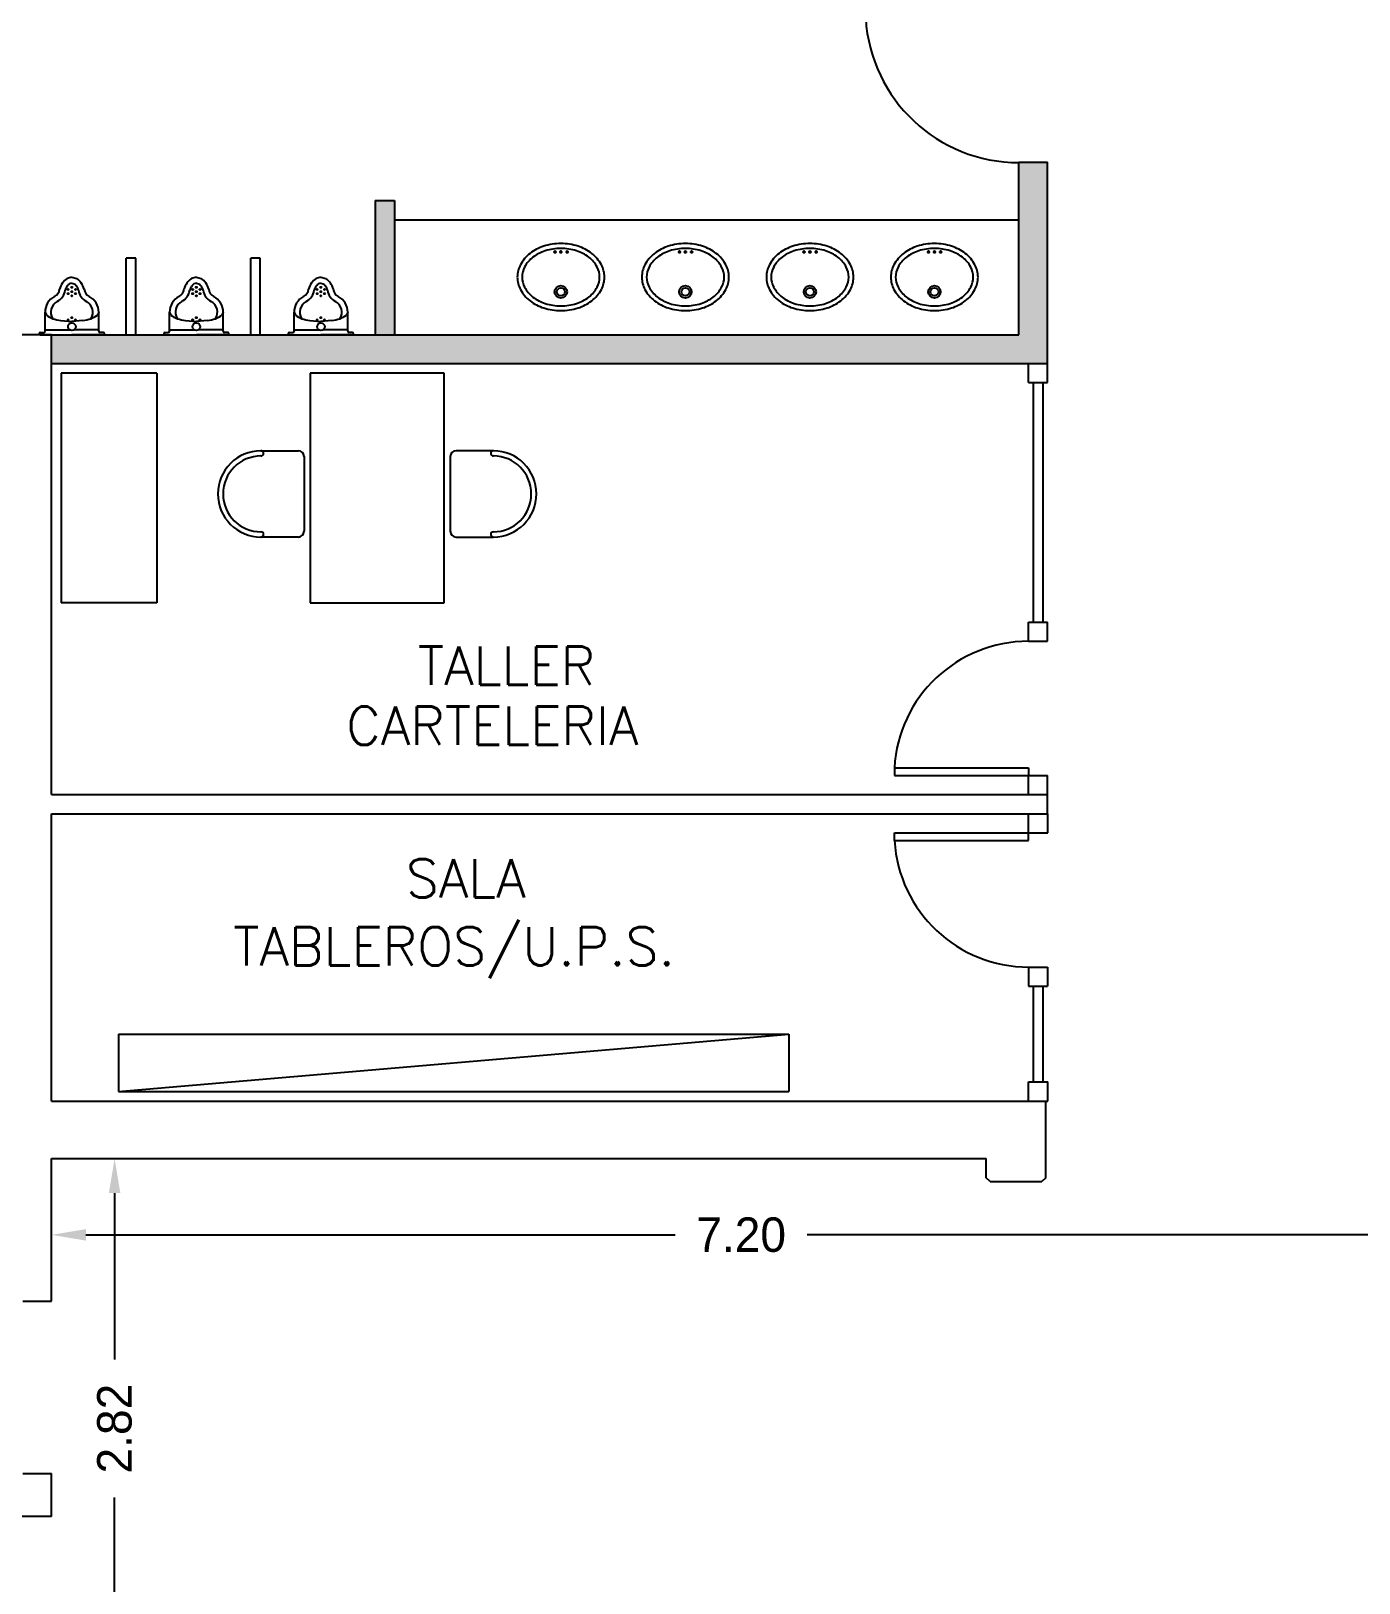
# Model space of a CAD drawing. Header units: metres. Extents: x 95 to 486, y 2972 to 3465.
# Drawn here: x 176.03 to 182.96, y 3229.54 to 3237.64 of the extents above; entities that cross this region are included whole.
import ezdxf

# ---------------------------------------------------------------- set-up
doc = ezdxf.new("R2010")
doc.units = ezdxf.units.M
for name, color, linetype in [('0_HOJA-CARATULA', 7, 'Continuous'), ('0_MUROS', 7, 'Continuous'), ('0_PUERTAS-VENTANAS', 3, 'Continuous'), ('0_SANITARIOS', 1, 'Continuous'), ('C_COTAS', 5, 'Continuous'), ('E_EQUIPAMIENTO', 1, 'Continuous'), ('T_TEXTOS', 3, 'Continuous')]:
    doc.layers.add(name, color=color, linetype=linetype)
doc.styles.add('ROMANS', font='romans.shx', dxfattribs={"width": 0.8, "height": 0.15})
doc.dimstyles.get("Standard").update_dxf_attribs({"dimtxt": 0.18, "dimasz": 0.18, "dimexe": 0.18, "dimexo": 0.0625, "dimgap": 0.09, "dimtad": 0, "dimzin": 0, "dimdsep": 46, "dimtxsty": 'Standard', "dimcen": 0.09, "dimadec": 0, "dimazin": 0, "dimtfac": 1, "dimtofl": 0, "dimtmove": 0, "dimatfit": 3, "dimfxl": 1, "dimtolj": 1, "dimtzin": 0, "dimarcsym": 0})
doc.dimstyles.new('STANDARD$0', dxfattribs={"dimtxt": 0.2, "dimasz": 0.18, "dimexe": 0.18, "dimexo": 0.0625, "dimgap": 0.09, "dimtad": 0, "dimzin": 0, "dimdsep": 46, "dimtxsty": 'ROMANS', "dimblk": 'OBLIQUE', "dimsah": 1, "dimcen": 0.09, "dimse1": 1, "dimse2": 1, "dimadec": 0, "dimazin": 0, "dimtfac": 1, "dimtofl": 0, "dimtmove": 0, "dimatfit": 3, "dimldrblk": 'OBLIQUE', "dimfxl": 1, "dimtolj": 1, "dimtzin": 0, "dimarcsym": 0})

# ---------------------------------------------------------------- blocks, each defined once
blk = doc.blocks.new('*D238')
at = {"layer": 'C_COTAS', "color": 0, "lineweight": -2, "transparency": 16777216}
for p, q in [((176.1986, 3231.7536), (176.6455, 3231.7536)), ((176.4655, 3231.5736), (176.4655, 3230.7043)), ((176.4655, 3229.1149), (176.4655, 3229.9843)), ((176.7861, 3228.9349), (176.2855, 3228.9349))]:
    blk.add_line(p, q, dxfattribs=at)
at = {"layer": 'C_COTAS', "color": 0, "transparency": 16777216}
for points in [[(176.4355, 3231.5736), (176.4955, 3231.5736), (176.4655, 3231.7536)], [(176.4355, 3229.1149), (176.4955, 3229.1149), (176.4655, 3228.9349)]]:
    blk.add_solid(points, dxfattribs=at)
at = {"layer": 'DEFPOINTS', "color": 0, "transparency": 16777216}
for p in [(176.1361, 3231.7536), (176.4655, 3228.9349), (176.8486, 3228.9349)]:
    blk.add_point(p, dxfattribs=at)
at = {"layer": 'C_COTAS', "color": 0, "transparency": 16777216, "insert": (176.4655, 3230.3443), "char_height": 0.18, "attachment_point": 5, "rotation": 90}
blk.add_mtext('\\A1;2.82', dxfattribs=at)
blk = doc.blocks.new('*D239')
at = {"layer": 'C_COTAS', "color": 0, "lineweight": -2, "transparency": 16777216}
for p, q in [((176.1361, 3231.1912), (176.1361, 3231.5355)), ((183.3361, 3230.4651), (183.3361, 3231.5355)), ((176.3161, 3231.3555), (179.3911, 3231.3555)), ((183.1561, 3231.3555), (180.0811, 3231.3555))]:
    blk.add_line(p, q, dxfattribs=at)
at = {"layer": 'C_COTAS', "color": 0, "transparency": 16777216}
for points in [[(176.3161, 3231.3855), (176.3161, 3231.3255), (176.1361, 3231.3555)], [(183.1561, 3231.3855), (183.1561, 3231.3255), (183.3361, 3231.3555)]]:
    blk.add_solid(points, dxfattribs=at)
at = {"layer": 'DEFPOINTS', "color": 0, "transparency": 16777216}
for p in [(176.1361, 3231.3555), (176.1361, 3231.1287), (183.3361, 3230.4026)]:
    blk.add_point(p, dxfattribs=at)
at = {"layer": 'C_COTAS', "color": 0, "transparency": 16777216, "insert": (179.7361, 3231.3555), "char_height": 0.18, "attachment_point": 5}
blk.add_mtext('\\A1;7.20', dxfattribs=at)

msp = doc.modelspace()

# ---------------------------------------------------------------- hatches: boundary and pattern name
at = {"layer": '0_MUROS'}
msp.add_hatch(color=256, dxfattribs=at).paths.add_polyline_path([(177.2761, 3236.0536), (176.1361, 3236.0536), (176.1361, 3235.9036), (181.3361, 3235.9036), (181.3361, 3236.9536), (181.1861, 3236.9536), (181.1861, 3236.0536)])
h = msp.add_hatch(color=256, dxfattribs=at)
h.paths.add_polyline_path([(177.9261, 3236.7536), (177.8261, 3236.7536), (177.8261, 3236.0536), (177.9261, 3236.0536)])
h.paths.add_polyline_path([(175.2761, 3236.7536), (175.1761, 3236.7536), (175.1761, 3236.0536), (175.2761, 3236.0536)])

# ---------------------------------------------------------------- linework, layer by layer
at = {"layer": '0_HOJA-CARATULA'}
for p, q in [((175.9861, 3231.0097), (176.1361, 3231.0097)), ((175.9861, 3230.1097), (176.1361, 3230.1097))]:
    msp.add_line(p, q, dxfattribs=at)
msp.add_circle((196.2281, 3222.4589), 101.1095, dxfattribs=at)
at = {"layer": '0_MUROS'}
for p, q in [((181.1861, 3236.0536), (181.1861, 3236.9536)), ((181.1861, 3236.9536), (181.3361, 3236.9536)), ((181.3361, 3235.9036), (181.3361, 3236.9536)), ((177.8261, 3236.7536), (177.8261, 3236.0536)), ((177.8261, 3236.7536), (177.9261, 3236.7536)), ((177.9261, 3236.7536), (177.9261, 3236.0536)), ((176.5761, 3236.4536), (176.5261, 3236.4536)), ((176.5261, 3236.0536), (176.5261, 3236.4536)), ((176.5761, 3236.4536), (176.5261, 3236.4536)), ((176.5261, 3236.0536), (176.5261, 3236.4536)), ((176.5761, 3236.0536), (176.5761, 3236.4536)), ((176.5761, 3236.0536), (176.5761, 3236.4536)), ((177.1761, 3236.0536), (177.1761, 3236.4536)), ((177.2261, 3236.4536), (177.1761, 3236.4536)), ((177.1761, 3236.0536), (177.1761, 3236.4536)), ((177.2261, 3236.4536), (177.1761, 3236.4536)), ((177.1761, 3236.0536), (177.1761, 3236.4536)), ((177.2261, 3236.4536), (177.1761, 3236.4536)), ((177.2261, 3236.0536), (177.2261, 3236.4536)), ((177.2261, 3236.0536), (177.2261, 3236.4536)), ((177.2261, 3236.0536), (177.2261, 3236.4536)), ((176.1361, 3236.0536), (171.8361, 3236.0536)), ((176.1361, 3236.0536), (177.8261, 3236.0536)), ((176.1361, 3233.6536), (176.1361, 3236.0536)), ((177.2761, 3236.0536), (181.1861, 3236.0536)), ((176.1361, 3235.9036), (181.3361, 3235.9036)), ((176.1361, 3233.6536), (181.3361, 3233.6536)), ((181.3361, 3233.5536), (181.3361, 3233.6536)), ((176.1361, 3232.0536), (176.1361, 3233.5536)), ((176.1361, 3233.5536), (181.3361, 3233.5536)), ((176.1361, 3232.0536), (181.3261, 3232.0536)), ((181.3261, 3231.7536), (181.3261, 3232.0536)), ((176.1361, 3231.7536), (181.0154, 3231.7536)), ((176.1361, 3231.0097), (176.1361, 3231.7536)), ((181.0154, 3231.6536), (181.0154, 3231.7536)), ((181.3261, 3231.6536), (181.3261, 3231.7536)), ((181.3261, 3231.7536), (181.3261, 3231.7536)), ((181.0354, 3231.6336), (181.0154, 3231.6536)), ((181.3261, 3231.6536), (181.3061, 3231.6336)), ((181.0354, 3231.6336), (181.3061, 3231.6336)), ((176.1361, 3231.0097), (176.1361, 3231.0602)), ((176.1361, 3229.8849), (176.1361, 3230.1097)), ((176.1361, 3229.8849), (172.8613, 3229.8849))]:
    msp.add_line(p, q, dxfattribs=at)
at = {"layer": '0_PUERTAS-VENTANAS'}
for p, q in [((181.2361, 3235.8036), (181.2361, 3235.9036)), ((181.3361, 3235.8036), (181.3361, 3235.9036)), ((181.2361, 3235.8036), (181.3361, 3235.8036)), ((181.2361, 3235.8036), (181.3361, 3235.8036)), ((181.2611, 3235.8036), (181.2611, 3234.5536)), ((181.3111, 3235.8036), (181.3111, 3234.5536)), ((181.2354, 3234.4536), (181.2354, 3234.5536)), ((181.2354, 3234.5536), (181.3354, 3234.5536)), ((181.2354, 3234.5536), (181.3354, 3234.5536)), ((181.3354, 3234.4536), (181.3354, 3234.5536)), ((181.2354, 3234.4536), (181.3354, 3234.4536)), ((180.5361, 3233.7936), (181.2361, 3233.7936)), ((180.5361, 3233.7936), (180.5361, 3233.7536)), ((180.5361, 3233.7536), (181.2361, 3233.7536)), ((181.2361, 3233.7936), (181.2361, 3233.7536)), ((181.2361, 3233.6536), (181.2361, 3233.7536)), ((181.2361, 3233.7536), (181.3361, 3233.7536)), ((181.2361, 3233.7536), (181.3361, 3233.7536)), ((181.3361, 3233.6536), (181.3361, 3233.7536)), ((181.2361, 3233.6536), (181.3361, 3233.6536)), ((181.2368, 3233.4536), (181.2368, 3233.5536)), ((181.3368, 3233.4536), (181.3368, 3233.5536)), ((180.5368, 3233.4536), (181.2368, 3233.4536)), ((180.5368, 3233.4136), (180.5368, 3233.4536)), ((181.2368, 3233.4136), (181.2368, 3233.4536)), ((181.2368, 3233.4536), (181.3368, 3233.4536)), ((181.2368, 3233.4536), (181.3368, 3233.4536)), ((180.5368, 3233.4136), (181.2368, 3233.4136)), ((181.2361, 3232.7536), (181.2361, 3232.6536)), ((181.2361, 3232.7536), (181.3361, 3232.7536)), ((181.3361, 3232.7536), (181.3361, 3232.6536)), ((181.2361, 3232.6536), (181.3361, 3232.6536)), ((181.2361, 3232.6536), (181.3361, 3232.6536)), ((181.2618, 3232.1536), (181.2618, 3232.6536)), ((181.3118, 3232.1536), (181.3118, 3232.6536)), ((181.2368, 3232.0536), (181.2368, 3232.1536)), ((181.2368, 3232.1536), (181.3368, 3232.1536)), ((181.2368, 3232.1536), (181.3368, 3232.1536)), ((181.3368, 3232.0536), (181.3368, 3232.1536)), ((181.2368, 3232.0536), (181.3368, 3232.0536))]:
    msp.add_line(p, q, dxfattribs=at)
at = {"layer": '0_PUERTAS-VENTANAS', "color": 5}
for centre, radius, start, end in [((181.1861, 3237.7536), 0.8016, 183.57633, 270), ((181.235, 3233.7536), 0.7, 89.90638, 176.72425), ((181.2357, 3233.4536), 0.7, 183.27575, 270.09362)]:
    msp.add_arc(centre, radius, start, end, dxfattribs=at)
at = {"layer": '0_SANITARIOS'}
msp.add_line((177.9261, 3236.6536), (181.1861, 3236.6536), dxfattribs=at)
at = {"layer": '0_SANITARIOS', "color": 2}
for p, q in [((176.2423, 3236.3536), (176.2172, 3236.3466)), ((176.2423, 3236.3536), (176.2172, 3236.3466)), ((176.2423, 3236.3536), (176.2675, 3236.3466)), ((176.2423, 3236.3536), (176.2675, 3236.3466)), ((176.8923, 3236.3536), (176.8672, 3236.3466)), ((176.8923, 3236.3536), (176.8672, 3236.3466)), ((176.8923, 3236.3536), (176.9175, 3236.3466)), ((176.8923, 3236.3536), (176.9175, 3236.3466)), ((177.5423, 3236.3536), (177.5172, 3236.3466)), ((177.5423, 3236.3536), (177.5172, 3236.3466)), ((177.5423, 3236.3536), (177.5675, 3236.3466)), ((177.5423, 3236.3536), (177.5675, 3236.3466)), ((176.2423, 3236.3225), (176.2297, 3236.3189)), ((176.2423, 3236.3225), (176.2297, 3236.3189)), ((176.2423, 3236.3225), (176.255, 3236.3189)), ((176.2423, 3236.3225), (176.255, 3236.3189)), ((176.8923, 3236.3225), (176.8797, 3236.3189)), ((176.8923, 3236.3225), (176.8797, 3236.3189)), ((176.8923, 3236.3225), (176.905, 3236.3189)), ((176.8923, 3236.3225), (176.905, 3236.3189)), ((177.5423, 3236.3225), (177.5297, 3236.3189)), ((177.5423, 3236.3225), (177.5297, 3236.3189)), ((177.5423, 3236.3225), (177.555, 3236.3189)), ((177.5423, 3236.3225), (177.555, 3236.3189)), ((176.1023, 3236.1712), (176.1093, 3236.1565)), ((176.1023, 3236.0726), (176.1023, 3236.1712)), ((176.1023, 3236.1712), (176.1093, 3236.1565)), ((176.1023, 3236.0726), (176.1023, 3236.1712)), ((176.185, 3236.1276), (176.2423, 3236.1236)), ((176.185, 3236.1276), (176.2423, 3236.1236)), ((176.2997, 3236.1276), (176.2423, 3236.1236)), ((176.2997, 3236.1276), (176.2423, 3236.1236)), ((176.3823, 3236.1712), (176.3754, 3236.1565)), ((176.3823, 3236.1712), (176.3754, 3236.1565)), ((176.3823, 3236.0726), (176.3823, 3236.1712)), ((176.3823, 3236.0726), (176.3823, 3236.1712)), ((176.7523, 3236.1712), (176.7593, 3236.1565)), ((176.7523, 3236.0726), (176.7523, 3236.1712)), ((176.7523, 3236.1712), (176.7593, 3236.1565)), ((176.7523, 3236.0726), (176.7523, 3236.1712)), ((176.835, 3236.1276), (176.8923, 3236.1236)), ((176.835, 3236.1276), (176.8923, 3236.1236)), ((176.9497, 3236.1276), (176.8923, 3236.1236)), ((176.9497, 3236.1276), (176.8923, 3236.1236)), ((177.0323, 3236.1712), (177.0254, 3236.1565)), ((177.0323, 3236.1712), (177.0254, 3236.1565)), ((177.0323, 3236.0726), (177.0323, 3236.1712)), ((177.0323, 3236.0726), (177.0323, 3236.1712)), ((177.4023, 3236.1712), (177.4093, 3236.1565)), ((177.4023, 3236.0726), (177.4023, 3236.1712)), ((177.4023, 3236.1712), (177.4093, 3236.1565)), ((177.4023, 3236.0726), (177.4023, 3236.1712)), ((177.485, 3236.1276), (177.5423, 3236.1236)), ((177.485, 3236.1276), (177.5423, 3236.1236)), ((177.5997, 3236.1276), (177.5423, 3236.1236)), ((177.5997, 3236.1276), (177.5423, 3236.1236)), ((177.6823, 3236.1712), (177.6754, 3236.1565)), ((177.6823, 3236.1712), (177.6754, 3236.1565)), ((177.6823, 3236.0726), (177.6823, 3236.1712)), ((177.6823, 3236.0726), (177.6823, 3236.1712)), ((176.0783, 3236.0656), (176.0953, 3236.0656)), ((176.0783, 3236.0536), (176.2423, 3236.0536)), ((176.1073, 3236.0786), (176.2317, 3236.0786)), ((176.1073, 3236.0786), (176.2317, 3236.0786)), ((176.4063, 3236.0536), (176.2423, 3236.0536)), ((176.3773, 3236.0786), (176.253, 3236.0786)), ((176.3773, 3236.0786), (176.253, 3236.0786)), ((176.4063, 3236.0656), (176.3893, 3236.0656)), ((176.7283, 3236.0656), (176.7453, 3236.0656)), ((176.7283, 3236.0536), (176.8923, 3236.0536)), ((176.7573, 3236.0786), (176.8817, 3236.0786)), ((176.7573, 3236.0786), (176.8817, 3236.0786)), ((177.0563, 3236.0536), (176.8923, 3236.0536)), ((177.0273, 3236.0786), (176.903, 3236.0786)), ((177.0273, 3236.0786), (176.903, 3236.0786)), ((177.0563, 3236.0656), (177.0393, 3236.0656)), ((177.3783, 3236.0656), (177.3953, 3236.0656)), ((177.3783, 3236.0536), (177.5423, 3236.0536)), ((177.4073, 3236.0786), (177.5317, 3236.0786)), ((177.4073, 3236.0786), (177.5317, 3236.0786)), ((177.7063, 3236.0536), (177.5423, 3236.0536)), ((177.6773, 3236.0786), (177.553, 3236.0786)), ((177.6773, 3236.0786), (177.553, 3236.0786)), ((177.7063, 3236.0656), (177.6893, 3236.0656))]:
    msp.add_line(p, q, dxfattribs=at)
for centre, radius in [((176.2233, 3236.2898), 0.003), ((176.2233, 3236.2898), 0.003), ((176.2233, 3236.2678), 0.003), ((176.2233, 3236.2678), 0.003), ((176.2423, 3236.3008), 0.003), ((176.2423, 3236.3008), 0.003), ((176.2423, 3236.2788), 0.003), ((176.2423, 3236.2788), 0.003), ((176.2423, 3236.2568), 0.003), ((176.2423, 3236.2568), 0.003), ((176.2614, 3236.2898), 0.003), ((176.2614, 3236.2898), 0.003), ((176.2614, 3236.2678), 0.003), ((176.2614, 3236.2678), 0.003), ((176.8733, 3236.2898), 0.003), ((176.8733, 3236.2898), 0.003), ((176.8733, 3236.2678), 0.003), ((176.8733, 3236.2678), 0.003), ((176.8923, 3236.3008), 0.003), ((176.8923, 3236.3008), 0.003), ((176.8923, 3236.2788), 0.003), ((176.8923, 3236.2788), 0.003), ((176.8923, 3236.2568), 0.003), ((176.8923, 3236.2568), 0.003), ((176.9114, 3236.2898), 0.003), ((176.9114, 3236.2898), 0.003), ((176.9114, 3236.2678), 0.003), ((176.9114, 3236.2678), 0.003), ((177.5233, 3236.2898), 0.003), ((177.5233, 3236.2898), 0.003), ((177.5233, 3236.2678), 0.003), ((177.5233, 3236.2678), 0.003), ((177.5423, 3236.3008), 0.003), ((177.5423, 3236.3008), 0.003), ((177.5423, 3236.2788), 0.003), ((177.5423, 3236.2788), 0.003), ((177.5423, 3236.2568), 0.003), ((177.5423, 3236.2568), 0.003), ((177.5614, 3236.2898), 0.003), ((177.5614, 3236.2898), 0.003), ((177.5614, 3236.2678), 0.003), ((177.5614, 3236.2678), 0.003), ((178.795, 3236.2773), 0.0325), ((178.795, 3236.2773), 0.021), ((179.445, 3236.2773), 0.0325), ((179.445, 3236.2773), 0.021), ((180.095, 3236.2773), 0.0325), ((180.095, 3236.2773), 0.021), ((180.745, 3236.2773), 0.0325), ((180.745, 3236.2773), 0.021), ((176.2233, 3236.1319), 0.003), ((176.2233, 3236.1319), 0.003), ((176.2423, 3236.0955), 0.02), ((176.2423, 3236.0955), 0.02), ((176.2423, 3236.1429), 0.003), ((176.2423, 3236.1429), 0.003), ((176.2614, 3236.1319), 0.003), ((176.2614, 3236.1319), 0.003), ((176.8733, 3236.1319), 0.003), ((176.8733, 3236.1319), 0.003), ((176.8923, 3236.0955), 0.02), ((176.8923, 3236.0955), 0.02), ((176.8923, 3236.1429), 0.003), ((176.8923, 3236.1429), 0.003), ((176.9114, 3236.1319), 0.003), ((176.9114, 3236.1319), 0.003), ((177.5233, 3236.1319), 0.003), ((177.5233, 3236.1319), 0.003), ((177.5423, 3236.0955), 0.02), ((177.5423, 3236.0955), 0.02), ((177.5423, 3236.1429), 0.003), ((177.5423, 3236.1429), 0.003), ((177.5614, 3236.1319), 0.003), ((177.5614, 3236.1319), 0.003)]:
    msp.add_circle(centre, radius, dxfattribs=at)
for centre, radius, start, end in [((178.7763, 3236.2933), 0.2331, 107.67322, 127.56859), ((178.795, 3236.2345), 0.2948, 90, 107.67322), ((178.795, 3236.2345), 0.2698, 90, 107.67322), ((178.795, 3236.2345), 0.2948, 72.32678, 90), ((178.795, 3236.2345), 0.2698, 72.32678, 90), ((178.8138, 3236.2933), 0.2331, 52.43141, 72.32678), ((179.4263, 3236.2933), 0.2331, 107.67322, 127.56859), ((179.445, 3236.2345), 0.2948, 90, 107.67322), ((179.445, 3236.2345), 0.2698, 90, 107.67322), ((179.445, 3236.2345), 0.2948, 72.32678, 90), ((179.445, 3236.2345), 0.2698, 72.32678, 90), ((179.4638, 3236.2933), 0.2331, 52.43141, 72.32678), ((180.0763, 3236.2933), 0.2331, 107.67322, 127.56859), ((180.095, 3236.2345), 0.2948, 90, 107.67322), ((180.095, 3236.2345), 0.2698, 90, 107.67322), ((180.095, 3236.2345), 0.2948, 72.32678, 90), ((180.095, 3236.2345), 0.2698, 72.32678, 90), ((180.1138, 3236.2933), 0.2331, 52.43141, 72.32678), ((180.7263, 3236.2933), 0.2331, 107.67322, 127.56859), ((180.745, 3236.2345), 0.2948, 90, 107.67322), ((180.745, 3236.2345), 0.2698, 90, 107.67322), ((180.745, 3236.2345), 0.2948, 72.32678, 90), ((180.745, 3236.2345), 0.2698, 72.32678, 90), ((180.7638, 3236.2933), 0.2331, 52.43141, 72.32678), ((178.7036, 3236.3543), 0.136, 151.69853, 180), ((178.7476, 3236.3306), 0.1861, 127.56859, 151.69853), ((178.7476, 3236.3306), 0.1611, 127.56859, 151.69853), ((178.7763, 3236.2933), 0.2081, 107.67322, 127.56859), ((178.7605, 3236.4857), 0.00229, 146.21296, 180), ((178.7605, 3236.4857), 0.00229, 180, 213.78704), ((178.7622, 3236.4845), 0.0043, 121.75948, 146.21296), ((178.7622, 3236.4868), 0.0043, 213.78704, 238.24052), ((178.7633, 3236.4827), 0.00641, 104.38181, 121.75948), ((178.7633, 3236.4886), 0.00641, 238.24052, 255.61819), ((178.764, 3236.4799), 0.00933, 90, 104.38181), ((178.764, 3236.4914), 0.00933, 255.61819, 270), ((178.764, 3236.4799), 0.00933, 75.61819, 90), ((178.764, 3236.4914), 0.00933, 270, 284.38181), ((178.7647, 3236.4827), 0.00641, 58.24052, 75.61819), ((178.7647, 3236.4886), 0.00641, 284.38181, 301.75948), ((178.7658, 3236.4845), 0.0043, 33.78704, 58.24052), ((178.7658, 3236.4868), 0.0043, 301.75948, 326.21296), ((178.7675, 3236.4857), 0.00229, 0, 33.78704), ((178.7675, 3236.4857), 0.00229, 326.21296, 0), ((178.7915, 3236.4857), 0.00229, 146.21296, 180), ((178.7915, 3236.4857), 0.00229, 180, 213.78704), ((178.7932, 3236.4845), 0.0043, 121.75948, 146.21296), ((178.7932, 3236.4868), 0.0043, 213.78704, 238.24052), ((178.7943, 3236.4827), 0.00641, 104.38181, 121.75948), ((178.7943, 3236.4886), 0.00641, 238.24052, 255.61819), ((178.795, 3236.4799), 0.00933, 90, 104.38181), ((178.795, 3236.4914), 0.00933, 255.61819, 270), ((178.795, 3236.4799), 0.00933, 75.61819, 90), ((178.795, 3236.4914), 0.00933, 270, 284.38181), ((178.7958, 3236.4827), 0.00641, 58.24052, 75.61819), ((178.7958, 3236.4886), 0.00641, 284.38181, 301.75948), ((178.7969, 3236.4845), 0.0043, 33.78704, 58.24052), ((178.7969, 3236.4868), 0.0043, 301.75948, 326.21296), ((178.7986, 3236.4857), 0.00229, 0, 33.78704), ((178.7986, 3236.4857), 0.00229, 326.21296, 0), ((178.824, 3236.4857), 0.00229, 146.21296, 180), ((178.824, 3236.4857), 0.00229, 180, 213.78704), ((178.8257, 3236.4845), 0.0043, 121.75948, 146.21296), ((178.8257, 3236.4868), 0.0043, 213.78704, 238.24052), ((178.8268, 3236.4827), 0.00641, 104.38181, 121.75948), ((178.8268, 3236.4886), 0.00641, 238.24052, 255.61819), ((178.8275, 3236.4799), 0.00933, 90, 104.38181), ((178.8275, 3236.4914), 0.00933, 255.61819, 270), ((178.8275, 3236.4799), 0.00933, 75.61819, 90), ((178.8275, 3236.4914), 0.00933, 270, 284.38181), ((178.8283, 3236.4827), 0.00641, 58.24052, 75.61819), ((178.8283, 3236.4886), 0.00641, 284.38181, 301.75948), ((178.8294, 3236.4845), 0.0043, 33.78704, 58.24052), ((178.8294, 3236.4868), 0.0043, 301.75948, 326.21296), ((178.8311, 3236.4857), 0.00229, 0, 33.78704), ((178.8311, 3236.4857), 0.00229, 326.21296, 0), ((178.8138, 3236.2933), 0.2081, 52.43141, 72.32678), ((178.8425, 3236.3306), 0.1611, 28.30147, 52.43141), ((178.8425, 3236.3306), 0.1861, 28.30147, 52.43141), ((178.8865, 3236.3543), 0.136, 0, 28.30147), ((179.3536, 3236.3543), 0.136, 151.69853, 180), ((179.3976, 3236.3306), 0.1861, 127.56859, 151.69853), ((179.3976, 3236.3306), 0.1611, 127.56859, 151.69853), ((179.4263, 3236.2933), 0.2081, 107.67322, 127.56859), ((179.4105, 3236.4857), 0.00229, 146.21296, 180), ((179.4105, 3236.4857), 0.00229, 180, 213.78704), ((179.4122, 3236.4845), 0.0043, 121.75948, 146.21296), ((179.4122, 3236.4868), 0.0043, 213.78704, 238.24052), ((179.4133, 3236.4827), 0.00641, 104.38181, 121.75948), ((179.4133, 3236.4886), 0.00641, 238.24052, 255.61819), ((179.414, 3236.4799), 0.00933, 90, 104.38181), ((179.414, 3236.4914), 0.00933, 255.61819, 270), ((179.414, 3236.4799), 0.00933, 75.61819, 90), ((179.414, 3236.4914), 0.00933, 270, 284.38181), ((179.4147, 3236.4827), 0.00641, 58.24052, 75.61819), ((179.4147, 3236.4886), 0.00641, 284.38181, 301.75948), ((179.4158, 3236.4845), 0.0043, 33.78704, 58.24052), ((179.4158, 3236.4868), 0.0043, 301.75948, 326.21296), ((179.4175, 3236.4857), 0.00229, 0, 33.78704), ((179.4175, 3236.4857), 0.00229, 326.21296, 0), ((179.4415, 3236.4857), 0.00229, 146.21296, 180), ((179.4415, 3236.4857), 0.00229, 180, 213.78704), ((179.4432, 3236.4845), 0.0043, 121.75948, 146.21296), ((179.4432, 3236.4868), 0.0043, 213.78704, 238.24052), ((179.4443, 3236.4827), 0.00641, 104.38181, 121.75948), ((179.4443, 3236.4886), 0.00641, 238.24052, 255.61819), ((179.445, 3236.4799), 0.00933, 90, 104.38181), ((179.445, 3236.4914), 0.00933, 255.61819, 270), ((179.445, 3236.4799), 0.00933, 75.61819, 90), ((179.445, 3236.4914), 0.00933, 270, 284.38181), ((179.4458, 3236.4827), 0.00641, 58.24052, 75.61819), ((179.4458, 3236.4886), 0.00641, 284.38181, 301.75948), ((179.4469, 3236.4845), 0.0043, 33.78704, 58.24052), ((179.4469, 3236.4868), 0.0043, 301.75948, 326.21296), ((179.4486, 3236.4857), 0.00229, 0, 33.78704), ((179.4486, 3236.4857), 0.00229, 326.21296, 0), ((179.474, 3236.4857), 0.00229, 146.21296, 180), ((179.474, 3236.4857), 0.00229, 180, 213.78704), ((179.4757, 3236.4845), 0.0043, 121.75948, 146.21296), ((179.4757, 3236.4868), 0.0043, 213.78704, 238.24052), ((179.4768, 3236.4827), 0.00641, 104.38181, 121.75948), ((179.4768, 3236.4886), 0.00641, 238.24052, 255.61819), ((179.4775, 3236.4799), 0.00933, 90, 104.38181), ((179.4775, 3236.4914), 0.00933, 255.61819, 270), ((179.4775, 3236.4799), 0.00933, 75.61819, 90), ((179.4775, 3236.4914), 0.00933, 270, 284.38181), ((179.4783, 3236.4827), 0.00641, 58.24052, 75.61819), ((179.4783, 3236.4886), 0.00641, 284.38181, 301.75948), ((179.4794, 3236.4845), 0.0043, 33.78704, 58.24052), ((179.4794, 3236.4868), 0.0043, 301.75948, 326.21296), ((179.4811, 3236.4857), 0.00229, 0, 33.78704), ((179.4811, 3236.4857), 0.00229, 326.21296, 0), ((179.4638, 3236.2933), 0.2081, 52.43141, 72.32678), ((179.4925, 3236.3306), 0.1611, 28.30147, 52.43141), ((179.4925, 3236.3306), 0.1861, 28.30147, 52.43141), ((179.5365, 3236.3543), 0.136, 0, 28.30147), ((180.0036, 3236.3543), 0.136, 151.69853, 180), ((180.0476, 3236.3306), 0.1861, 127.56859, 151.69853), ((180.0476, 3236.3306), 0.1611, 127.56859, 151.69853), ((180.0763, 3236.2933), 0.2081, 107.67322, 127.56859), ((180.0605, 3236.4857), 0.00229, 146.21296, 180), ((180.0605, 3236.4857), 0.00229, 180, 213.78704), ((180.0622, 3236.4845), 0.0043, 121.75948, 146.21296), ((180.0622, 3236.4868), 0.0043, 213.78704, 238.24052), ((180.0633, 3236.4827), 0.00641, 104.38181, 121.75948), ((180.0633, 3236.4886), 0.00641, 238.24052, 255.61819), ((180.064, 3236.4799), 0.00933, 90, 104.38181), ((180.064, 3236.4914), 0.00933, 255.61819, 270), ((180.064, 3236.4799), 0.00933, 75.61819, 90), ((180.064, 3236.4914), 0.00933, 270, 284.38181), ((180.0647, 3236.4827), 0.00641, 58.24052, 75.61819), ((180.0647, 3236.4886), 0.00641, 284.38181, 301.75948), ((180.0658, 3236.4845), 0.0043, 33.78704, 58.24052), ((180.0658, 3236.4868), 0.0043, 301.75948, 326.21296), ((180.0675, 3236.4857), 0.00229, 0, 33.78704), ((180.0675, 3236.4857), 0.00229, 326.21296, 0), ((180.0915, 3236.4857), 0.00229, 146.21296, 180), ((180.0915, 3236.4857), 0.00229, 180, 213.78704), ((180.0932, 3236.4845), 0.0043, 121.75948, 146.21296), ((180.0932, 3236.4868), 0.0043, 213.78704, 238.24052), ((180.0943, 3236.4827), 0.00641, 104.38181, 121.75948), ((180.0943, 3236.4886), 0.00641, 238.24052, 255.61819), ((180.095, 3236.4799), 0.00933, 90, 104.38181), ((180.095, 3236.4914), 0.00933, 255.61819, 270), ((180.095, 3236.4799), 0.00933, 75.61819, 90), ((180.095, 3236.4914), 0.00933, 270, 284.38181), ((180.0958, 3236.4827), 0.00641, 58.24052, 75.61819), ((180.0958, 3236.4886), 0.00641, 284.38181, 301.75948), ((180.0969, 3236.4845), 0.0043, 33.78704, 58.24052), ((180.0969, 3236.4868), 0.0043, 301.75948, 326.21296), ((180.0986, 3236.4857), 0.00229, 0, 33.78704), ((180.0986, 3236.4857), 0.00229, 326.21296, 0), ((180.124, 3236.4857), 0.00229, 146.21296, 180), ((180.124, 3236.4857), 0.00229, 180, 213.78704), ((180.1257, 3236.4845), 0.0043, 121.75948, 146.21296), ((180.1257, 3236.4868), 0.0043, 213.78704, 238.24052), ((180.1268, 3236.4827), 0.00641, 104.38181, 121.75948), ((180.1268, 3236.4886), 0.00641, 238.24052, 255.61819), ((180.1275, 3236.4799), 0.00933, 90, 104.38181), ((180.1275, 3236.4914), 0.00933, 255.61819, 270), ((180.1275, 3236.4799), 0.00933, 75.61819, 90), ((180.1275, 3236.4914), 0.00933, 270, 284.38181), ((180.1283, 3236.4827), 0.00641, 58.24052, 75.61819), ((180.1283, 3236.4886), 0.00641, 284.38181, 301.75948), ((180.1294, 3236.4845), 0.0043, 33.78704, 58.24052), ((180.1294, 3236.4868), 0.0043, 301.75948, 326.21296), ((180.1311, 3236.4857), 0.00229, 0, 33.78704), ((180.1311, 3236.4857), 0.00229, 326.21296, 0), ((180.1138, 3236.2933), 0.2081, 52.43141, 72.32678), ((180.1425, 3236.3306), 0.1611, 28.30147, 52.43141), ((180.1425, 3236.3306), 0.1861, 28.30147, 52.43141), ((180.1865, 3236.3543), 0.136, 0, 28.30147), ((180.6536, 3236.3543), 0.136, 151.69853, 180), ((180.6976, 3236.3306), 0.1861, 127.56859, 151.69853), ((180.6976, 3236.3306), 0.1611, 127.56859, 151.69853), ((180.7263, 3236.2933), 0.2081, 107.67322, 127.56859), ((180.7105, 3236.4857), 0.00229, 146.21296, 180), ((180.7105, 3236.4857), 0.00229, 180, 213.78704), ((180.7122, 3236.4845), 0.0043, 121.75948, 146.21296), ((180.7122, 3236.4868), 0.0043, 213.78704, 238.24052), ((180.7133, 3236.4827), 0.00641, 104.38181, 121.75948), ((180.7133, 3236.4886), 0.00641, 238.24052, 255.61819), ((180.714, 3236.4799), 0.00933, 90, 104.38181), ((180.714, 3236.4914), 0.00933, 255.61819, 270), ((180.714, 3236.4799), 0.00933, 75.61819, 90), ((180.714, 3236.4914), 0.00933, 270, 284.38181), ((180.7147, 3236.4827), 0.00641, 58.24052, 75.61819), ((180.7147, 3236.4886), 0.00641, 284.38181, 301.75948), ((180.7158, 3236.4845), 0.0043, 33.78704, 58.24052), ((180.7158, 3236.4868), 0.0043, 301.75948, 326.21296), ((180.7175, 3236.4857), 0.00229, 0, 33.78704), ((180.7175, 3236.4857), 0.00229, 326.21296, 0), ((180.7415, 3236.4857), 0.00229, 146.21296, 180), ((180.7415, 3236.4857), 0.00229, 180, 213.78704), ((180.7432, 3236.4845), 0.0043, 121.75948, 146.21296), ((180.7432, 3236.4868), 0.0043, 213.78704, 238.24052), ((180.7443, 3236.4827), 0.00641, 104.38181, 121.75948), ((180.7443, 3236.4886), 0.00641, 238.24052, 255.61819), ((180.745, 3236.4799), 0.00933, 90, 104.38181), ((180.745, 3236.4914), 0.00933, 255.61819, 270), ((180.745, 3236.4799), 0.00933, 75.61819, 90), ((180.745, 3236.4914), 0.00933, 270, 284.38181), ((180.7458, 3236.4827), 0.00641, 58.24052, 75.61819), ((180.7458, 3236.4886), 0.00641, 284.38181, 301.75948), ((180.7469, 3236.4845), 0.0043, 33.78704, 58.24052), ((180.7469, 3236.4868), 0.0043, 301.75948, 326.21296), ((180.7486, 3236.4857), 0.00229, 0, 33.78704), ((180.7486, 3236.4857), 0.00229, 326.21296, 0), ((180.774, 3236.4857), 0.00229, 146.21296, 180), ((180.774, 3236.4857), 0.00229, 180, 213.78704), ((180.7757, 3236.4845), 0.0043, 121.75948, 146.21296), ((180.7757, 3236.4868), 0.0043, 213.78704, 238.24052), ((180.7768, 3236.4827), 0.00641, 104.38181, 121.75948), ((180.7768, 3236.4886), 0.00641, 238.24052, 255.61819), ((180.7775, 3236.4799), 0.00933, 90, 104.38181), ((180.7775, 3236.4914), 0.00933, 255.61819, 270), ((180.7775, 3236.4799), 0.00933, 75.61819, 90), ((180.7775, 3236.4914), 0.00933, 270, 284.38181), ((180.7783, 3236.4827), 0.00641, 58.24052, 75.61819), ((180.7783, 3236.4886), 0.00641, 284.38181, 301.75948), ((180.7794, 3236.4845), 0.0043, 33.78704, 58.24052), ((180.7794, 3236.4868), 0.0043, 301.75948, 326.21296), ((180.7811, 3236.4857), 0.00229, 0, 33.78704), ((180.7811, 3236.4857), 0.00229, 326.21296, 0), ((180.7638, 3236.2933), 0.2081, 52.43141, 72.32678), ((180.7925, 3236.3306), 0.1611, 28.30147, 52.43141), ((180.7925, 3236.3306), 0.1861, 28.30147, 52.43141), ((180.8365, 3236.3543), 0.136, 0, 28.30147), ((176.258, 3236.2793), 0.0787, 121.25067, 145.68314), ((176.258, 3236.2793), 0.0787, 121.25067, 145.68314), ((176.2267, 3236.2793), 0.0787, 34.31686, 58.74933), ((176.2267, 3236.2793), 0.0787, 34.31686, 58.74933), ((176.908, 3236.2793), 0.0787, 121.25067, 145.68314), ((176.908, 3236.2793), 0.0787, 121.25067, 145.68314), ((176.8767, 3236.2793), 0.0787, 34.31686, 58.74933), ((176.8767, 3236.2793), 0.0787, 34.31686, 58.74933), ((177.558, 3236.2793), 0.0787, 121.25067, 145.68314), ((177.558, 3236.2793), 0.0787, 121.25067, 145.68314), ((177.5267, 3236.2793), 0.0787, 34.31686, 58.74933), ((177.5267, 3236.2793), 0.0787, 34.31686, 58.74933), ((178.7036, 3236.3543), 0.136, 180, 208.30147), ((178.7036, 3236.3543), 0.111, 151.69853, 180), ((178.7036, 3236.3543), 0.111, 180, 208.30147), ((178.8865, 3236.3543), 0.111, 0, 28.30147), ((178.8865, 3236.3543), 0.111, 331.69853, 0), ((178.8865, 3236.3543), 0.136, 331.69853, 0), ((179.3536, 3236.3543), 0.136, 180, 208.30147), ((179.3536, 3236.3543), 0.111, 151.69853, 180), ((179.3536, 3236.3543), 0.111, 180, 208.30147), ((179.5365, 3236.3543), 0.111, 0, 28.30147), ((179.5365, 3236.3543), 0.111, 331.69853, 0), ((179.5365, 3236.3543), 0.136, 331.69853, 0), ((180.0036, 3236.3543), 0.136, 180, 208.30147), ((180.0036, 3236.3543), 0.111, 151.69853, 180), ((180.0036, 3236.3543), 0.111, 180, 208.30147), ((180.1865, 3236.3543), 0.111, 0, 28.30147), ((180.1865, 3236.3543), 0.111, 331.69853, 0), ((180.1865, 3236.3543), 0.136, 331.69853, 0), ((180.6536, 3236.3543), 0.136, 180, 208.30147), ((180.6536, 3236.3543), 0.111, 151.69853, 180), ((180.6536, 3236.3543), 0.111, 180, 208.30147), ((180.8365, 3236.3543), 0.111, 0, 28.30147), ((180.8365, 3236.3543), 0.111, 331.69853, 0), ((180.8365, 3236.3543), 0.136, 331.69853, 0), ((176.1285, 3236.2979), 0.05, 297.96963, 353.1075), ((176.1285, 3236.2979), 0.05, 297.96963, 353.1075), ((176.1285, 3236.2979), 0.08, 297.96963, 351.11641), ((176.1285, 3236.2979), 0.08, 297.96963, 351.11641), ((176.2827, 3236.2624), 0.1087, 145.68314, 164.24186), ((176.2827, 3236.2624), 0.1087, 145.68314, 164.24186), ((176.2827, 3236.2624), 0.0787, 145.68314, 162.87975), ((176.2827, 3236.2624), 0.0787, 145.68314, 162.87975), ((176.258, 3236.2793), 0.0487, 125.52793, 145.68314), ((176.258, 3236.2793), 0.0487, 125.52793, 145.68314), ((176.2267, 3236.2793), 0.0487, 34.31686, 54.47207), ((176.2267, 3236.2793), 0.0487, 34.31686, 54.47207), ((176.202, 3236.2624), 0.0787, 17.12025, 34.31686), ((176.202, 3236.2624), 0.0787, 17.12025, 34.31686), ((176.3562, 3236.2979), 0.08, 188.88359, 242.03037), ((176.3562, 3236.2979), 0.08, 188.88359, 242.03037), ((176.202, 3236.2624), 0.1087, 15.75814, 34.31686), ((176.202, 3236.2624), 0.1087, 15.75814, 34.31686), ((176.3562, 3236.2979), 0.05, 186.8925, 242.03037), ((176.3562, 3236.2979), 0.05, 186.8925, 242.03037), ((176.7785, 3236.2979), 0.05, 297.96963, 353.1075), ((176.7785, 3236.2979), 0.05, 297.96963, 353.1075), ((176.7785, 3236.2979), 0.08, 297.96963, 351.11641), ((176.7785, 3236.2979), 0.08, 297.96963, 351.11641), ((176.9327, 3236.2624), 0.1087, 145.68314, 164.24186), ((176.9327, 3236.2624), 0.1087, 145.68314, 164.24186), ((176.9327, 3236.2624), 0.0787, 145.68314, 162.87975), ((176.9327, 3236.2624), 0.0787, 145.68314, 162.87975), ((176.908, 3236.2793), 0.0487, 125.52793, 145.68314), ((176.908, 3236.2793), 0.0487, 125.52793, 145.68314), ((176.8767, 3236.2793), 0.0487, 34.31686, 54.47207), ((176.8767, 3236.2793), 0.0487, 34.31686, 54.47207), ((176.852, 3236.2624), 0.0787, 17.12025, 34.31686), ((176.852, 3236.2624), 0.0787, 17.12025, 34.31686), ((177.0062, 3236.2979), 0.08, 188.88359, 242.03037), ((177.0062, 3236.2979), 0.08, 188.88359, 242.03037), ((176.852, 3236.2624), 0.1087, 15.75814, 34.31686), ((176.852, 3236.2624), 0.1087, 15.75814, 34.31686), ((177.0062, 3236.2979), 0.05, 186.8925, 242.03037), ((177.0062, 3236.2979), 0.05, 186.8925, 242.03037), ((177.4285, 3236.2979), 0.05, 297.96963, 353.1075), ((177.4285, 3236.2979), 0.05, 297.96963, 353.1075), ((177.4285, 3236.2979), 0.08, 297.96963, 351.11641), ((177.4285, 3236.2979), 0.08, 297.96963, 351.11641), ((177.5827, 3236.2624), 0.1087, 145.68314, 164.24186), ((177.5827, 3236.2624), 0.1087, 145.68314, 164.24186), ((177.5827, 3236.2624), 0.0787, 145.68314, 162.87975), ((177.5827, 3236.2624), 0.0787, 145.68314, 162.87975), ((177.558, 3236.2793), 0.0487, 125.52793, 145.68314), ((177.558, 3236.2793), 0.0487, 125.52793, 145.68314), ((177.5267, 3236.2793), 0.0487, 34.31686, 54.47207), ((177.5267, 3236.2793), 0.0487, 34.31686, 54.47207), ((177.502, 3236.2624), 0.0787, 17.12025, 34.31686), ((177.502, 3236.2624), 0.0787, 17.12025, 34.31686), ((177.6562, 3236.2979), 0.08, 188.88359, 242.03037), ((177.6562, 3236.2979), 0.08, 188.88359, 242.03037), ((177.502, 3236.2624), 0.1087, 15.75814, 34.31686), ((177.502, 3236.2624), 0.1087, 15.75814, 34.31686), ((177.6562, 3236.2979), 0.05, 186.8925, 242.03037), ((177.6562, 3236.2979), 0.05, 186.8925, 242.03037), ((178.7476, 3236.3781), 0.1861, 208.30147, 232.43141), ((178.7476, 3236.3781), 0.1611, 208.30147, 232.43141), ((178.8425, 3236.3781), 0.1611, 307.56859, 331.69853), ((178.8425, 3236.3781), 0.1861, 307.56859, 331.69853), ((179.3976, 3236.3781), 0.1861, 208.30147, 232.43141), ((179.3976, 3236.3781), 0.1611, 208.30147, 232.43141), ((179.4925, 3236.3781), 0.1611, 307.56859, 331.69853), ((179.4925, 3236.3781), 0.1861, 307.56859, 331.69853), ((180.0476, 3236.3781), 0.1861, 208.30147, 232.43141), ((180.0476, 3236.3781), 0.1611, 208.30147, 232.43141), ((180.1425, 3236.3781), 0.1611, 307.56859, 331.69853), ((180.1425, 3236.3781), 0.1861, 307.56859, 331.69853), ((180.6976, 3236.3781), 0.1861, 208.30147, 232.43141), ((180.6976, 3236.3781), 0.1611, 208.30147, 232.43141), ((180.7925, 3236.3781), 0.1611, 307.56859, 331.69853), ((180.7925, 3236.3781), 0.1861, 307.56859, 331.69853), ((176.1958, 3236.1712), 0.0934, 117.96963, 179.99997), ((176.1958, 3236.1712), 0.0934, 117.96963, 179.99997), ((176.1958, 3236.1712), 0.0634, 117.96963, 211.43922), ((176.1958, 3236.1712), 0.0634, 117.96963, 211.43922), ((176.2889, 3236.1712), 0.0634, 328.56078, 62.03037), ((176.2889, 3236.1712), 0.0634, 328.56078, 62.03037), ((176.2889, 3236.1712), 0.0934, 0.00003, 62.03037), ((176.2889, 3236.1712), 0.0934, 0.00003, 62.03037), ((176.8458, 3236.1712), 0.0934, 117.96963, 179.99997), ((176.8458, 3236.1712), 0.0934, 117.96963, 179.99997), ((176.8458, 3236.1712), 0.0634, 117.96963, 211.43922), ((176.8458, 3236.1712), 0.0634, 117.96963, 211.43922), ((176.9389, 3236.1712), 0.0634, 328.56078, 62.03037), ((176.9389, 3236.1712), 0.0634, 328.56078, 62.03037), ((176.9389, 3236.1712), 0.0934, 0.00003, 62.03037), ((176.9389, 3236.1712), 0.0934, 0.00003, 62.03037), ((177.4958, 3236.1712), 0.0934, 117.96963, 179.99997), ((177.4958, 3236.1712), 0.0934, 117.96963, 179.99997), ((177.4958, 3236.1712), 0.0634, 117.96963, 211.43922), ((177.4958, 3236.1712), 0.0634, 117.96963, 211.43922), ((177.5889, 3236.1712), 0.0634, 328.56078, 62.03037), ((177.5889, 3236.1712), 0.0634, 328.56078, 62.03037), ((177.5889, 3236.1712), 0.0934, 0.00003, 62.03037), ((177.5889, 3236.1712), 0.0934, 0.00003, 62.03037), ((178.7763, 3236.4154), 0.2331, 232.43141, 252.32678), ((178.7763, 3236.4154), 0.2081, 232.43141, 252.32678), ((178.795, 3236.4741), 0.2948, 252.32678, 270), ((178.795, 3236.4741), 0.2698, 252.32678, 270), ((178.795, 3236.4741), 0.2698, 270, 287.67322), ((178.795, 3236.4741), 0.2948, 270, 287.67322), ((178.8138, 3236.4154), 0.2081, 287.67322, 307.56859), ((178.8138, 3236.4154), 0.2331, 287.67322, 307.56859), ((179.4263, 3236.4154), 0.2331, 232.43141, 252.32678), ((179.4263, 3236.4154), 0.2081, 232.43141, 252.32678), ((179.445, 3236.4741), 0.2948, 252.32678, 270), ((179.445, 3236.4741), 0.2698, 252.32678, 270), ((179.445, 3236.4741), 0.2698, 270, 287.67322), ((179.445, 3236.4741), 0.2948, 270, 287.67322), ((179.4638, 3236.4154), 0.2081, 287.67322, 307.56859), ((179.4638, 3236.4154), 0.2331, 287.67322, 307.56859), ((180.0763, 3236.4154), 0.2331, 232.43141, 252.32678), ((180.0763, 3236.4154), 0.2081, 232.43141, 252.32678), ((180.095, 3236.4741), 0.2948, 252.32678, 270), ((180.095, 3236.4741), 0.2698, 252.32678, 270), ((180.095, 3236.4741), 0.2698, 270, 287.67322), ((180.095, 3236.4741), 0.2948, 270, 287.67322), ((180.1138, 3236.4154), 0.2081, 287.67322, 307.56859), ((180.1138, 3236.4154), 0.2331, 287.67322, 307.56859), ((180.7263, 3236.4154), 0.2331, 232.43141, 252.32678), ((180.7263, 3236.4154), 0.2081, 232.43141, 252.32678), ((180.745, 3236.4741), 0.2948, 252.32678, 270), ((180.745, 3236.4741), 0.2698, 252.32678, 270), ((180.745, 3236.4741), 0.2698, 270, 287.67322), ((180.745, 3236.4741), 0.2948, 270, 287.67322), ((180.7638, 3236.4154), 0.2081, 287.67322, 307.56859), ((180.7638, 3236.4154), 0.2331, 287.67322, 307.56859), ((176.1784, 3236.2406), 0.1089, 230.60021, 251.20983), ((176.1784, 3236.2406), 0.1089, 230.60021, 251.20983), ((176.2169, 3236.3536), 0.2283, 251.20983, 261.97811), ((176.2169, 3236.3536), 0.2283, 251.20983, 261.97811), ((176.2678, 3236.3536), 0.2283, 278.02189, 288.79017), ((176.2678, 3236.3536), 0.2283, 278.02189, 288.79017), ((176.3063, 3236.2406), 0.1089, 288.79017, 309.39979), ((176.3063, 3236.2406), 0.1089, 288.79017, 309.39979), ((176.8284, 3236.2406), 0.1089, 230.60021, 251.20983), ((176.8284, 3236.2406), 0.1089, 230.60021, 251.20983), ((176.8669, 3236.3536), 0.2283, 251.20983, 261.97811), ((176.8669, 3236.3536), 0.2283, 251.20983, 261.97811), ((176.9178, 3236.3536), 0.2283, 278.02189, 288.79017), ((176.9178, 3236.3536), 0.2283, 278.02189, 288.79017), ((176.9563, 3236.2406), 0.1089, 288.79017, 309.39979), ((176.9563, 3236.2406), 0.1089, 288.79017, 309.39979), ((177.4784, 3236.2406), 0.1089, 230.60021, 251.20983), ((177.4784, 3236.2406), 0.1089, 230.60021, 251.20983), ((177.5169, 3236.3536), 0.2283, 251.20983, 261.97811), ((177.5169, 3236.3536), 0.2283, 251.20983, 261.97811), ((177.5678, 3236.3536), 0.2283, 278.02189, 288.79017), ((177.5678, 3236.3536), 0.2283, 278.02189, 288.79017), ((177.6063, 3236.2406), 0.1089, 288.79017, 309.39979), ((177.6063, 3236.2406), 0.1089, 288.79017, 309.39979), ((176.0783, 3236.0596), 0.006, 90, 270), ((176.0953, 3236.0726), 0.007, 270, 0), ((176.0953, 3236.0726), 0.007, 270, 0), ((176.1073, 3236.0736), 0.005, 89.99948, 179.99912), ((176.1073, 3236.0736), 0.005, 89.99948, 179.99912), ((176.3773, 3236.0736), 0.005, 0.00088, 90.00052), ((176.3773, 3236.0736), 0.005, 0.00088, 90.00052), ((176.3893, 3236.0726), 0.007, 180, 270), ((176.3893, 3236.0726), 0.007, 180, 270), ((176.4063, 3236.0596), 0.006, 270, 90), ((176.7283, 3236.0596), 0.006, 90, 270), ((176.7453, 3236.0726), 0.007, 270, 0), ((176.7453, 3236.0726), 0.007, 270, 0), ((176.7573, 3236.0736), 0.005, 89.99948, 179.99912), ((176.7573, 3236.0736), 0.005, 89.99948, 179.99912), ((177.0273, 3236.0736), 0.005, 0.00088, 90.00052), ((177.0273, 3236.0736), 0.005, 0.00088, 90.00052), ((177.0393, 3236.0726), 0.007, 180, 270), ((177.0393, 3236.0726), 0.007, 180, 270), ((177.0563, 3236.0596), 0.006, 270, 90), ((177.3783, 3236.0596), 0.006, 90, 270), ((177.3953, 3236.0726), 0.007, 270, 0), ((177.3953, 3236.0726), 0.007, 270, 0), ((177.4073, 3236.0736), 0.005, 89.99948, 179.99912), ((177.4073, 3236.0736), 0.005, 89.99948, 179.99912), ((177.6773, 3236.0736), 0.005, 0.00088, 90.00052), ((177.6773, 3236.0736), 0.005, 0.00088, 90.00052), ((177.6893, 3236.0726), 0.007, 180, 270), ((177.6893, 3236.0726), 0.007, 180, 270), ((177.7063, 3236.0596), 0.006, 270, 90)]:
    msp.add_arc(centre, radius, start, end, dxfattribs=at)
at = {"layer": 'E_EQUIPAMIENTO'}
for p, q in [((176.1861, 3235.8536), (176.1861, 3234.6536)), ((176.6861, 3235.8536), (176.1861, 3235.8536)), ((176.6861, 3235.8536), (176.6861, 3234.6536)), ((178.1861, 3235.8536), (177.4861, 3235.8536)), ((177.4861, 3235.8536), (177.4861, 3234.6536)), ((178.1861, 3234.6536), (178.1861, 3235.8536)), ((177.2296, 3235.4479), (177.4246, 3235.4479)), ((178.4426, 3235.4479), (178.2476, 3235.4479)), ((177.4546, 3235.4179), (177.4546, 3235.0279)), ((178.2176, 3235.4179), (178.2176, 3235.0279)), ((177.4246, 3234.9979), (177.2296, 3234.9979)), ((178.2476, 3234.9979), (178.4426, 3234.9979)), ((176.6861, 3234.6536), (176.1861, 3234.6536)), ((177.4861, 3234.6536), (178.1861, 3234.6536)), ((176.4851, 3232.4036), (179.9851, 3232.4036)), ((176.4851, 3232.4036), (176.4851, 3232.1036)), ((176.4851, 3232.1036), (179.9851, 3232.4036)), ((179.9851, 3232.4036), (179.9851, 3232.1036)), ((176.4851, 3232.1036), (179.9851, 3232.1036))]:
    msp.add_line(p, q, dxfattribs=at)
for centre, radius, start, end in [((177.2296, 3235.2229), 0.225, 90, 270), ((177.2296, 3235.4344), 0.0135, 270, 90), ((177.4246, 3235.4179), 0.03, 0, 90), ((178.2476, 3235.4179), 0.03, 90, 180), ((178.4426, 3235.4344), 0.0135, 90, 270), ((178.4426, 3235.2229), 0.225, 270, 90), ((177.2296, 3235.2229), 0.198, 90, 270), ((178.4426, 3235.2229), 0.198, 270, 90), ((177.2296, 3235.0114), 0.0135, 270, 90), ((177.4246, 3235.0279), 0.03, 270, 0), ((178.2476, 3235.0279), 0.03, 180, 270), ((178.4426, 3235.0114), 0.0135, 90, 270)]:
    msp.add_arc(centre, radius, start, end, dxfattribs=at)

# ---------------------------------------------------------------- texts
at = {"layer": 'T_TEXTOS', "style": 'ROMANS'}
for s, p in [('TALLER', (178.0487, 3234.2258)), ('CARTELERIA', (177.675, 3233.9126)), ('SALA', (177.9864, 3233.1167)), ('TABLEROS/U.P.S.', (177.0846, 3232.7618))]:
    msp.add_text(s, height=0.2, dxfattribs=at).set_placement(p)

# ---------------------------------------------------------------- dimensions: what is measured, and where the dimension line sits
at = {"layer": 'C_COTAS'}
dim = msp.add_linear_dim(base=(176.4655, 3228.9349), p1=(176.1361, 3231.7536), p2=(176.8486, 3228.9349), angle=270, dimstyle='Standard', dxfattribs=at)
dim.commit()
dim.dimension.update_dxf_attribs({"geometry": '*D238', "text_midpoint": (176.4655, 3230.3443)})
dim = msp.add_linear_dim(base=(176.1361, 3231.3555), p1=(183.3361, 3230.4026), p2=(176.1361, 3231.1287), dimstyle='STANDARD$0', override={"dimtxt": 0.18, "dimtxsty": 'Standard', "dimsah": 0, "dimse1": 0, "dimse2": 0}, dxfattribs=at)
dim.commit()
dim.dimension.update_dxf_attribs({"geometry": '*D239', "text_midpoint": (179.7361, 3231.3555)})

doc.saveas('drawing.dxf')
